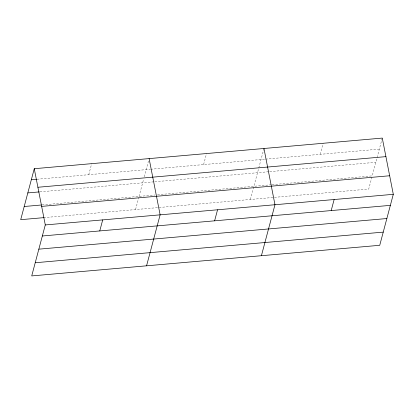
<?xml version="1.0" encoding="UTF-8"?>
<svg xmlns="http://www.w3.org/2000/svg" width="414" height="414" viewBox="0 0 414 414"><rect width="100%" height="100%" fill="white"/><g stroke="black" fill="none" stroke-linecap="round" stroke-linejoin="round"><path stroke-width="0.31" stroke-dasharray="2.07 1.55" d="M88.751 174.692L91.685 163.649M135.549 209.577L138.737 197.597M139.052 196.396L143.622 179.226M144.258 176.83L148.455 161.051M203.595 164.586L206.534 153.542M250.392 199.47L263.796 149.102M320.182 154.329L323.122 143.285M371.907 177.078L368.719 189.058L44.945 217.547M382.282 138.079L372.227 175.878L271.905 184.706M37.069 179.241L150.003 169.305M150.639 169.248L264.877 159.193M265.519 159.136L379.343 149.123M39.941 191.858L154.148 181.808M154.789 181.751L269.09 171.696M269.731 171.639L375.84 162.298M42.073 204.93L155.002 194.994M157.558 194.766L271.263 184.763"/><path stroke-width="0.62" d="M34.264 168.705L45.281 224.942L31.718 275.921L379.736 245.295L393.3 194.321L382.282 138.079L34.264 168.705L20.7 219.679L44.308 217.604M99.764 230.934L102.703 219.891M146.561 265.814L160.125 214.84L149.112 158.598M214.612 220.828L217.552 209.784M261.41 255.707L274.974 204.733L263.956 148.491M331.2 210.571L334.134 199.527M31.324 179.748L36.432 179.298M37.902 187.263L385.92 156.637M27.821 192.924L39.304 191.915M24.209 206.503L41.431 204.987M41.643 206.384L389.662 175.759M45.281 224.942L393.3 194.321M42.342 235.985L390.361 205.36M38.838 249.166L386.857 218.54M35.221 262.745L383.24 232.119"/></g></svg>
